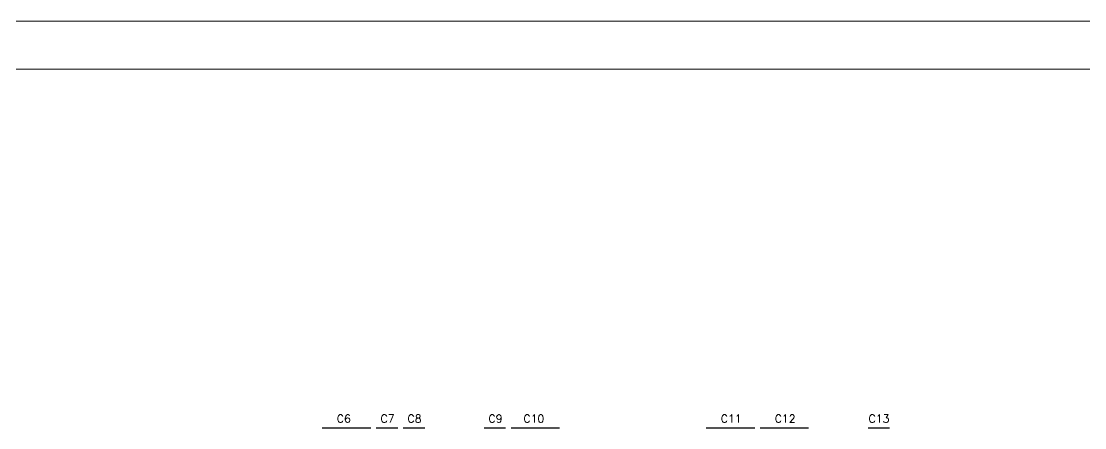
# Model space of a CAD drawing. Header units: inches. Extents: x 75782 to 87231, y -34126 to -18655.
# Drawn here: x 78352 to 79016, y -19453 to -19199 of the extents above; entities that cross this region are included whole.
import ezdxf

# ---------------------------------------------------------------- set-up
doc = ezdxf.new("R2010")
doc.units = ezdxf.units.IN
doc.header["$MEASUREMENT"] = 0
doc.layers.add('A-Cables 220V', color=6, linetype='Continuous', lineweight=18)
doc.layers.add('TEXTOS', color=7, linetype='Continuous')
doc.styles.get("Standard").update_dxf_attribs({"font": 'ROMANS.SHX'})

msp = doc.modelspace()

# ---------------------------------------------------------------- linework, layer by layer
at = {"color": 0, "ltscale": 0.1}
for p, q in [((78540.08, -19452.98), (78570.34, -19452.98)), ((78573.76, -19452.98), (78587.19, -19452.98)), ((78590.61, -19452.98), (78604.03, -19452.98)), ((78641.14, -19452.98), (78654.56, -19452.98)), ((78657.99, -19452.98), (78688.25, -19452.98)), ((78779.86, -19452.98), (78810.12, -19452.98)), ((78813.54, -19452.98), (78843.81, -19452.98)), ((78880.92, -19452.98), (78894.34, -19452.98))]:
    msp.add_line(p, q, dxfattribs=at)
at = {"layer": 'A-Cables 220V', "ltscale": 0.1}
for p, q in [((76286.32, -19198.84), (79613.72, -19198.84)), ((76316.32, -19228.84), (79643.72, -19228.84))]:
    msp.add_line(p, q, dxfattribs=at)

# ---------------------------------------------------------------- texts
at = {"layer": 'TEXTOS', "char_height": 5, "attachment_point": 1}
for s, insert in [('C6', (78549.11, -19444.79)), ('C7', (78576.45, -19444.79)), ('C8', (78593.29, -19444.79)), ('C9', (78643.83, -19444.79)), ('C10', (78665.67, -19444.79)), ('C11', (78788.89, -19444.79)), ('C12', (78822.58, -19444.79)), ('C13', (78881.19, -19444.79))]:
    msp.add_mtext_dynamic_manual_height_columns(s, width=12.0814, gutter_width=1250, heights=[0], dxfattribs=dict(at, insert=insert))

doc.saveas('drawing.dxf')
